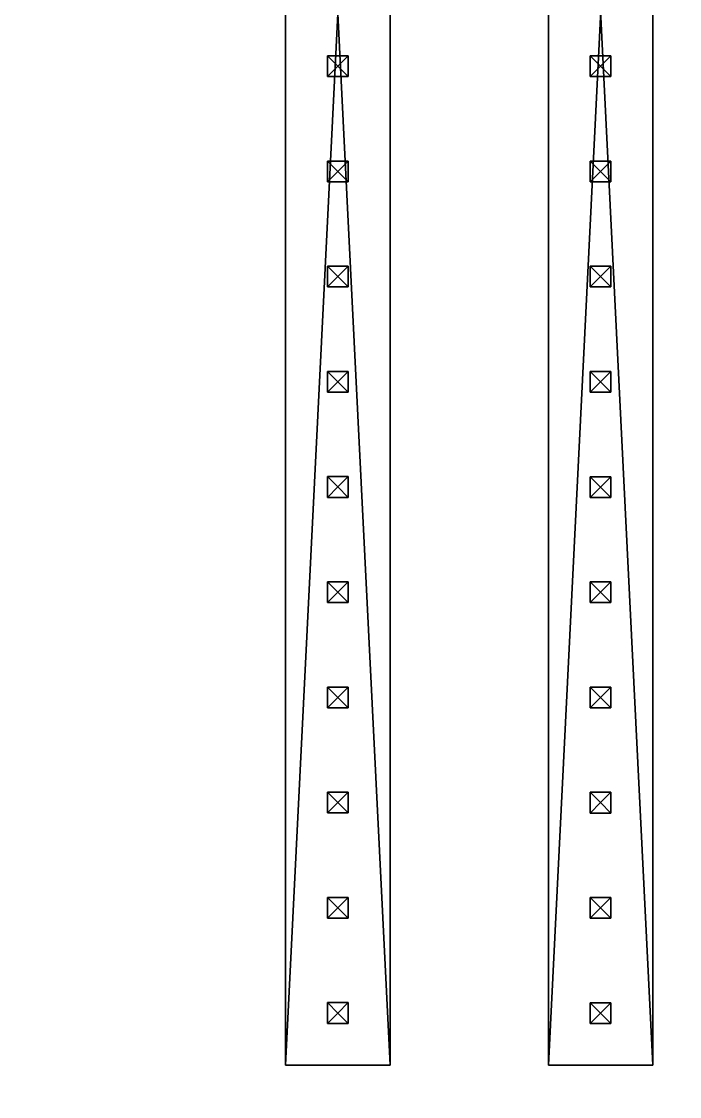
# Model space of a CAD drawing. Header units: millimetres. Extents: x 71 to 249, y 13 to 134.
# Drawn here: x 162.36 to 178.26, y 45.99 to 71.94 of the extents above; entities that cross this region are included whole.
import ezdxf

# ---------------------------------------------------------------- set-up
doc = ezdxf.new("R2010")
doc.units = ezdxf.units.MM
doc.layers.add('UB3D', color=1, linetype='Continuous')

msp = doc.modelspace()

# ---------------------------------------------------------------- linework, layer by layer
at = {"layer": 'UB3D', "color": 94}
for points in [[(219.529, 116.585, 72.51), (219.529, 28.585, 72.51), (103.529, 28.585, 72.51)], [(219.529, 116.585, 72.51), (103.529, 28.585, 72.51), (103.529, 116.585, 72.51)], [(219.529, 116.585, 72.5), (103.529, 116.585, 72.5), (103.529, 28.585, 72.5)], [(219.529, 116.585, 72.5), (103.529, 28.585, 72.5), (219.529, 28.585, 72.5)], [(215.719, 116.586, 89.521), (215.719, 28.586, 89.521), (109.038, 28.586, 89.521)], [(215.719, 116.586, 89.521), (109.038, 28.586, 89.521), (109.038, 116.586, 89.521)], [(215.719, 116.586, 89.511), (109.038, 116.586, 89.511), (109.038, 28.586, 89.511)], [(215.719, 116.586, 89.511), (109.038, 28.586, 89.511), (215.719, 28.586, 89.511)]]:
    msp.add_3dface(points, dxfattribs=at)
at = {"layer": 'UB3D', "color": 27}
for points in [[(168.737, 97.529, 89.521), (168.737, 46.748, 89.521), (168.737, 46.748, 91.521), (168.737, 97.529, 91.521)], [(168.737, 46.748, 89.521), (171.264, 46.748, 89.521), (171.264, 97.529, 89.521)], [(168.737, 46.748, 89.521), (171.264, 97.529, 89.521), (168.737, 97.529, 89.521)], [(168.737, 46.748, 89.521), (168.737, 97.529, 89.521), (168.737, 46.748, 89.521)], [(168.737, 97.529, 91.521), (171.264, 97.529, 91.521), (171.264, 46.748, 91.521)], [(168.737, 97.529, 91.521), (171.264, 46.748, 91.521), (168.737, 46.748, 91.521)], [(168.737, 97.529, 91.521), (168.737, 46.748, 91.521), (168.737, 97.529, 91.521)], [(171.264, 46.748, 89.521), (171.264, 97.529, 89.521), (171.264, 97.529, 91.521), (171.264, 46.748, 91.521)], [(175.087, 97.527, 72.51), (175.087, 46.746, 72.51), (175.087, 46.746, 74.51), (175.087, 97.527, 74.51)], [(175.087, 46.746, 72.51), (177.614, 46.746, 72.51), (177.614, 97.527, 72.51)], [(175.087, 46.746, 72.51), (177.614, 97.527, 72.51), (175.087, 97.527, 72.51)], [(175.087, 46.746, 72.51), (175.087, 97.527, 72.51), (175.087, 46.746, 72.51)], [(175.087, 97.527, 74.51), (177.614, 97.527, 74.51), (177.614, 46.746, 74.51)], [(175.087, 97.527, 74.51), (177.614, 46.746, 74.51), (175.087, 46.746, 74.51)], [(175.087, 97.527, 74.51), (175.087, 46.746, 74.51), (175.087, 97.527, 74.51)], [(177.614, 46.746, 72.51), (177.614, 97.527, 72.51), (177.614, 97.527, 74.51), (177.614, 46.746, 74.51)], [(168.737, 46.748, 89.521), (171.264, 46.748, 89.521), (171.264, 46.748, 91.521), (168.737, 46.748, 91.521)], [(175.087, 46.746, 72.51), (177.614, 46.746, 72.51), (177.614, 46.746, 74.51), (175.087, 46.746, 74.51)]]:
    msp.add_3dface(points, dxfattribs=at)
at = {"layer": 'UB3D', "color": 254}
for points in [[(169.999, 70.866, 88.011), (169.749, 70.616, 88.291), (169.749, 71.116, 88.291)], [(169.749, 70.616, 88.291), (169.749, 71.116, 88.291), (169.749, 70.616, 95.291)], [(169.749, 71.116, 88.291), (169.749, 70.616, 95.291), (169.749, 71.116, 95.291)], [(169.749, 70.616, 95.291), (169.749, 71.116, 95.291), (169.999, 70.866, 95.571)], [(169.999, 70.866, 88.011), (169.749, 71.116, 88.291), (170.249, 71.116, 88.291)], [(169.749, 71.116, 88.291), (170.249, 71.116, 88.291), (169.749, 71.116, 95.291)], [(170.249, 71.116, 88.291), (169.749, 71.116, 95.291), (170.249, 71.116, 95.291)], [(169.749, 71.116, 95.291), (170.249, 71.116, 95.291), (169.999, 70.866, 95.571)], [(169.999, 70.866, 88.011), (170.249, 71.116, 88.291), (170.249, 70.616, 88.291)], [(170.249, 71.116, 95.291), (170.249, 70.616, 95.291), (169.999, 70.866, 95.571)], [(170.249, 71.116, 88.291), (170.249, 70.616, 88.291), (170.249, 71.116, 95.291)], [(170.249, 70.616, 88.291), (170.249, 71.116, 95.291), (170.249, 70.616, 95.291)], [(176.349, 70.865, 71), (176.099, 70.615, 71.28), (176.099, 71.115, 71.28)], [(176.099, 70.615, 71.28), (176.099, 71.115, 71.28), (176.099, 70.615, 78.28)], [(176.099, 71.115, 71.28), (176.099, 70.615, 78.28), (176.099, 71.115, 78.28)], [(176.099, 70.615, 78.28), (176.099, 71.115, 78.28), (176.349, 70.865, 78.56)], [(176.349, 70.865, 71), (176.099, 71.115, 71.28), (176.599, 71.115, 71.28)], [(176.099, 71.115, 71.28), (176.599, 71.115, 71.28), (176.099, 71.115, 78.28)], [(176.599, 71.115, 71.28), (176.099, 71.115, 78.28), (176.599, 71.115, 78.28)], [(176.099, 71.115, 78.28), (176.599, 71.115, 78.28), (176.349, 70.865, 78.56)], [(176.349, 70.865, 71), (176.599, 71.115, 71.28), (176.599, 70.615, 71.28)], [(176.599, 71.115, 78.28), (176.599, 70.615, 78.28), (176.349, 70.865, 78.56)], [(176.599, 71.115, 71.28), (176.599, 70.615, 71.28), (176.599, 71.115, 78.28)], [(176.599, 70.615, 71.28), (176.599, 71.115, 78.28), (176.599, 70.615, 78.28)], [(169.999, 70.866, 88.011), (170.249, 70.616, 88.291), (169.749, 70.616, 88.291)], [(170.249, 70.616, 95.291), (169.749, 70.616, 95.291), (169.999, 70.866, 95.571)], [(176.349, 70.865, 71), (176.599, 70.615, 71.28), (176.099, 70.615, 71.28)], [(176.599, 70.615, 78.28), (176.099, 70.615, 78.28), (176.349, 70.865, 78.56)], [(170.249, 70.616, 88.291), (169.749, 70.616, 88.291), (170.249, 70.616, 95.291)], [(169.749, 70.616, 88.291), (170.249, 70.616, 95.291), (169.749, 70.616, 95.291)], [(176.599, 70.615, 71.28), (176.099, 70.615, 71.28), (176.599, 70.615, 78.28)], [(176.099, 70.615, 71.28), (176.599, 70.615, 78.28), (176.099, 70.615, 78.28)], [(169.999, 68.326, 88.011), (169.749, 68.076, 88.291), (169.749, 68.576, 88.291)], [(169.749, 68.076, 88.291), (169.749, 68.576, 88.291), (169.749, 68.076, 95.291)], [(169.749, 68.576, 88.291), (169.749, 68.076, 95.291), (169.749, 68.576, 95.291)], [(169.749, 68.076, 95.291), (169.749, 68.576, 95.291), (169.999, 68.326, 95.571)], [(169.999, 68.326, 88.011), (169.749, 68.576, 88.291), (170.249, 68.576, 88.291)], [(169.749, 68.576, 88.291), (170.249, 68.576, 88.291), (169.749, 68.576, 95.291)], [(170.249, 68.576, 88.291), (169.749, 68.576, 95.291), (170.249, 68.576, 95.291)], [(169.749, 68.576, 95.291), (170.249, 68.576, 95.291), (169.999, 68.326, 95.571)], [(169.999, 68.326, 88.011), (170.249, 68.576, 88.291), (170.249, 68.076, 88.291)], [(170.249, 68.576, 95.291), (170.249, 68.076, 95.291), (169.999, 68.326, 95.571)], [(170.249, 68.576, 88.291), (170.249, 68.076, 88.291), (170.249, 68.576, 95.291)], [(170.249, 68.076, 88.291), (170.249, 68.576, 95.291), (170.249, 68.076, 95.291)], [(176.349, 68.325, 71), (176.099, 68.075, 71.28), (176.099, 68.575, 71.28)], [(176.099, 68.075, 71.28), (176.099, 68.575, 71.28), (176.099, 68.075, 78.28)], [(176.099, 68.575, 71.28), (176.099, 68.075, 78.28), (176.099, 68.575, 78.28)], [(176.099, 68.075, 78.28), (176.099, 68.575, 78.28), (176.349, 68.325, 78.56)], [(176.349, 68.325, 71), (176.099, 68.575, 71.28), (176.599, 68.575, 71.28)], [(176.099, 68.575, 71.28), (176.599, 68.575, 71.28), (176.099, 68.575, 78.28)], [(176.599, 68.575, 71.28), (176.099, 68.575, 78.28), (176.599, 68.575, 78.28)], [(176.099, 68.575, 78.28), (176.599, 68.575, 78.28), (176.349, 68.325, 78.56)], [(176.349, 68.325, 71), (176.599, 68.575, 71.28), (176.599, 68.075, 71.28)], [(176.599, 68.575, 78.28), (176.599, 68.075, 78.28), (176.349, 68.325, 78.56)], [(176.599, 68.575, 71.28), (176.599, 68.075, 71.28), (176.599, 68.575, 78.28)], [(176.599, 68.075, 71.28), (176.599, 68.575, 78.28), (176.599, 68.075, 78.28)], [(169.999, 68.326, 88.011), (170.249, 68.076, 88.291), (169.749, 68.076, 88.291)], [(170.249, 68.076, 95.291), (169.749, 68.076, 95.291), (169.999, 68.326, 95.571)], [(176.349, 68.325, 71), (176.599, 68.075, 71.28), (176.099, 68.075, 71.28)], [(176.599, 68.075, 78.28), (176.099, 68.075, 78.28), (176.349, 68.325, 78.56)], [(170.249, 68.076, 88.291), (169.749, 68.076, 88.291), (170.249, 68.076, 95.291)], [(169.749, 68.076, 88.291), (170.249, 68.076, 95.291), (169.749, 68.076, 95.291)], [(176.599, 68.075, 71.28), (176.099, 68.075, 71.28), (176.599, 68.075, 78.28)], [(176.099, 68.075, 71.28), (176.599, 68.075, 78.28), (176.099, 68.075, 78.28)], [(169.999, 65.786, 88.011), (169.749, 65.536, 88.291), (169.749, 66.036, 88.291)], [(169.749, 65.536, 88.291), (169.749, 66.036, 88.291), (169.749, 65.536, 95.291)], [(169.749, 66.036, 88.291), (169.749, 65.536, 95.291), (169.749, 66.036, 95.291)], [(169.749, 65.536, 95.291), (169.749, 66.036, 95.291), (169.999, 65.786, 95.571)], [(169.999, 65.786, 88.011), (169.749, 66.036, 88.291), (170.249, 66.036, 88.291)], [(169.749, 66.036, 88.291), (170.249, 66.036, 88.291), (169.749, 66.036, 95.291)], [(170.249, 66.036, 88.291), (169.749, 66.036, 95.291), (170.249, 66.036, 95.291)], [(169.749, 66.036, 95.291), (170.249, 66.036, 95.291), (169.999, 65.786, 95.571)], [(169.999, 65.786, 88.011), (170.249, 66.036, 88.291), (170.249, 65.536, 88.291)], [(170.249, 66.036, 95.291), (170.249, 65.536, 95.291), (169.999, 65.786, 95.571)], [(170.249, 66.036, 88.291), (170.249, 65.536, 88.291), (170.249, 66.036, 95.291)], [(170.249, 65.536, 88.291), (170.249, 66.036, 95.291), (170.249, 65.536, 95.291)], [(176.349, 65.785, 71), (176.099, 65.535, 71.28), (176.099, 66.035, 71.28)], [(176.099, 65.535, 71.28), (176.099, 66.035, 71.28), (176.099, 65.535, 78.28)], [(176.099, 66.035, 71.28), (176.099, 65.535, 78.28), (176.099, 66.035, 78.28)], [(176.099, 65.535, 78.28), (176.099, 66.035, 78.28), (176.349, 65.785, 78.56)], [(176.349, 65.785, 71), (176.099, 66.035, 71.28), (176.599, 66.035, 71.28)], [(176.099, 66.035, 71.28), (176.599, 66.035, 71.28), (176.099, 66.035, 78.28)], [(176.599, 66.035, 71.28), (176.099, 66.035, 78.28), (176.599, 66.035, 78.28)], [(176.099, 66.035, 78.28), (176.599, 66.035, 78.28), (176.349, 65.785, 78.56)], [(176.349, 65.785, 71), (176.599, 66.035, 71.28), (176.599, 65.535, 71.28)], [(176.599, 66.035, 78.28), (176.599, 65.535, 78.28), (176.349, 65.785, 78.56)], [(176.599, 66.035, 71.28), (176.599, 65.535, 71.28), (176.599, 66.035, 78.28)], [(176.599, 65.535, 71.28), (176.599, 66.035, 78.28), (176.599, 65.535, 78.28)], [(169.999, 65.786, 88.011), (170.249, 65.536, 88.291), (169.749, 65.536, 88.291)], [(170.249, 65.536, 95.291), (169.749, 65.536, 95.291), (169.999, 65.786, 95.571)], [(176.349, 65.785, 71), (176.599, 65.535, 71.28), (176.099, 65.535, 71.28)], [(176.599, 65.535, 78.28), (176.099, 65.535, 78.28), (176.349, 65.785, 78.56)], [(170.249, 65.536, 88.291), (169.749, 65.536, 88.291), (170.249, 65.536, 95.291)], [(169.749, 65.536, 88.291), (170.249, 65.536, 95.291), (169.749, 65.536, 95.291)], [(176.599, 65.535, 71.28), (176.099, 65.535, 71.28), (176.599, 65.535, 78.28)], [(176.099, 65.535, 71.28), (176.599, 65.535, 78.28), (176.099, 65.535, 78.28)], [(169.999, 63.246, 88.011), (169.749, 62.996, 88.291), (169.749, 63.496, 88.291)], [(169.749, 62.996, 88.291), (169.749, 63.496, 88.291), (169.749, 62.996, 95.291)], [(169.749, 63.496, 88.291), (169.749, 62.996, 95.291), (169.749, 63.496, 95.291)], [(169.749, 62.996, 95.291), (169.749, 63.496, 95.291), (169.999, 63.246, 95.571)], [(169.999, 63.246, 88.011), (169.749, 63.496, 88.291), (170.249, 63.496, 88.291)], [(169.749, 63.496, 88.291), (170.249, 63.496, 88.291), (169.749, 63.496, 95.291)], [(170.249, 63.496, 88.291), (169.749, 63.496, 95.291), (170.249, 63.496, 95.291)], [(169.749, 63.496, 95.291), (170.249, 63.496, 95.291), (169.999, 63.246, 95.571)], [(169.999, 63.246, 88.011), (170.249, 63.496, 88.291), (170.249, 62.996, 88.291)], [(170.249, 63.496, 95.291), (170.249, 62.996, 95.291), (169.999, 63.246, 95.571)], [(170.249, 63.496, 88.291), (170.249, 62.996, 88.291), (170.249, 63.496, 95.291)], [(170.249, 62.996, 88.291), (170.249, 63.496, 95.291), (170.249, 62.996, 95.291)], [(176.349, 63.245, 71), (176.099, 62.995, 71.28), (176.099, 63.495, 71.28)], [(176.099, 62.995, 71.28), (176.099, 63.495, 71.28), (176.099, 62.995, 78.28)], [(176.099, 63.495, 71.28), (176.099, 62.995, 78.28), (176.099, 63.495, 78.28)], [(176.099, 62.995, 78.28), (176.099, 63.495, 78.28), (176.349, 63.245, 78.56)], [(176.349, 63.245, 71), (176.099, 63.495, 71.28), (176.599, 63.495, 71.28)], [(176.099, 63.495, 71.28), (176.599, 63.495, 71.28), (176.099, 63.495, 78.28)], [(176.599, 63.495, 71.28), (176.099, 63.495, 78.28), (176.599, 63.495, 78.28)], [(176.099, 63.495, 78.28), (176.599, 63.495, 78.28), (176.349, 63.245, 78.56)], [(176.349, 63.245, 71), (176.599, 63.495, 71.28), (176.599, 62.995, 71.28)], [(176.599, 63.495, 78.28), (176.599, 62.995, 78.28), (176.349, 63.245, 78.56)], [(176.599, 63.495, 71.28), (176.599, 62.995, 71.28), (176.599, 63.495, 78.28)], [(176.599, 62.995, 71.28), (176.599, 63.495, 78.28), (176.599, 62.995, 78.28)], [(169.999, 63.246, 88.011), (170.249, 62.996, 88.291), (169.749, 62.996, 88.291)], [(170.249, 62.996, 95.291), (169.749, 62.996, 95.291), (169.999, 63.246, 95.571)], [(176.349, 63.245, 71), (176.599, 62.995, 71.28), (176.099, 62.995, 71.28)], [(176.599, 62.995, 78.28), (176.099, 62.995, 78.28), (176.349, 63.245, 78.56)], [(170.249, 62.996, 88.291), (169.749, 62.996, 88.291), (170.249, 62.996, 95.291)], [(169.749, 62.996, 88.291), (170.249, 62.996, 95.291), (169.749, 62.996, 95.291)], [(176.599, 62.995, 71.28), (176.099, 62.995, 71.28), (176.599, 62.995, 78.28)], [(176.099, 62.995, 71.28), (176.599, 62.995, 78.28), (176.099, 62.995, 78.28)], [(169.999, 60.706, 88.011), (169.749, 60.456, 88.291), (169.749, 60.956, 88.291)], [(169.749, 60.456, 88.291), (169.749, 60.956, 88.291), (169.749, 60.456, 95.291)], [(169.749, 60.956, 88.291), (169.749, 60.456, 95.291), (169.749, 60.956, 95.291)], [(169.749, 60.456, 95.291), (169.749, 60.956, 95.291), (169.999, 60.706, 95.571)], [(169.999, 60.706, 88.011), (169.749, 60.956, 88.291), (170.249, 60.956, 88.291)], [(169.749, 60.956, 88.291), (170.249, 60.956, 88.291), (169.749, 60.956, 95.291)], [(170.249, 60.956, 88.291), (169.749, 60.956, 95.291), (170.249, 60.956, 95.291)], [(169.749, 60.956, 95.291), (170.249, 60.956, 95.291), (169.999, 60.706, 95.571)], [(169.999, 60.706, 88.011), (170.249, 60.956, 88.291), (170.249, 60.456, 88.291)], [(170.249, 60.956, 95.291), (170.249, 60.456, 95.291), (169.999, 60.706, 95.571)], [(170.249, 60.956, 88.291), (170.249, 60.456, 88.291), (170.249, 60.956, 95.291)], [(170.249, 60.456, 88.291), (170.249, 60.956, 95.291), (170.249, 60.456, 95.291)], [(176.349, 60.705, 71), (176.099, 60.455, 71.28), (176.099, 60.955, 71.28)], [(176.099, 60.455, 71.28), (176.099, 60.955, 71.28), (176.099, 60.455, 78.28)], [(176.099, 60.955, 71.28), (176.099, 60.455, 78.28), (176.099, 60.955, 78.28)], [(176.099, 60.455, 78.28), (176.099, 60.955, 78.28), (176.349, 60.705, 78.56)], [(176.349, 60.705, 71), (176.099, 60.955, 71.28), (176.599, 60.955, 71.28)], [(176.099, 60.955, 71.28), (176.599, 60.955, 71.28), (176.099, 60.955, 78.28)], [(176.599, 60.955, 71.28), (176.099, 60.955, 78.28), (176.599, 60.955, 78.28)], [(176.099, 60.955, 78.28), (176.599, 60.955, 78.28), (176.349, 60.705, 78.56)], [(176.349, 60.705, 71), (176.599, 60.955, 71.28), (176.599, 60.455, 71.28)], [(176.599, 60.955, 78.28), (176.599, 60.455, 78.28), (176.349, 60.705, 78.56)], [(176.599, 60.955, 71.28), (176.599, 60.455, 71.28), (176.599, 60.955, 78.28)], [(176.599, 60.455, 71.28), (176.599, 60.955, 78.28), (176.599, 60.455, 78.28)], [(169.999, 60.706, 88.011), (170.249, 60.456, 88.291), (169.749, 60.456, 88.291)], [(170.249, 60.456, 95.291), (169.749, 60.456, 95.291), (169.999, 60.706, 95.571)], [(176.349, 60.705, 71), (176.599, 60.455, 71.28), (176.099, 60.455, 71.28)], [(176.599, 60.455, 78.28), (176.099, 60.455, 78.28), (176.349, 60.705, 78.56)], [(170.249, 60.456, 88.291), (169.749, 60.456, 88.291), (170.249, 60.456, 95.291)], [(169.749, 60.456, 88.291), (170.249, 60.456, 95.291), (169.749, 60.456, 95.291)], [(176.599, 60.455, 71.28), (176.099, 60.455, 71.28), (176.599, 60.455, 78.28)], [(176.099, 60.455, 71.28), (176.599, 60.455, 78.28), (176.099, 60.455, 78.28)], [(169.999, 58.166, 88.011), (169.749, 57.916, 88.291), (169.749, 58.416, 88.291)], [(169.749, 57.916, 88.291), (169.749, 58.416, 88.291), (169.749, 57.916, 95.291)], [(169.749, 58.416, 88.291), (169.749, 57.916, 95.291), (169.749, 58.416, 95.291)], [(169.749, 57.916, 95.291), (169.749, 58.416, 95.291), (169.999, 58.166, 95.571)], [(169.999, 58.166, 88.011), (169.749, 58.416, 88.291), (170.249, 58.416, 88.291)], [(169.749, 58.416, 88.291), (170.249, 58.416, 88.291), (169.749, 58.416, 95.291)], [(170.249, 58.416, 88.291), (169.749, 58.416, 95.291), (170.249, 58.416, 95.291)], [(169.749, 58.416, 95.291), (170.249, 58.416, 95.291), (169.999, 58.166, 95.571)], [(169.999, 58.166, 88.011), (170.249, 58.416, 88.291), (170.249, 57.916, 88.291)], [(170.249, 58.416, 95.291), (170.249, 57.916, 95.291), (169.999, 58.166, 95.571)], [(170.249, 58.416, 88.291), (170.249, 57.916, 88.291), (170.249, 58.416, 95.291)], [(170.249, 57.916, 88.291), (170.249, 58.416, 95.291), (170.249, 57.916, 95.291)], [(176.349, 58.165, 71), (176.099, 57.915, 71.28), (176.099, 58.415, 71.28)], [(176.099, 57.915, 71.28), (176.099, 58.415, 71.28), (176.099, 57.915, 78.28)], [(176.099, 58.415, 71.28), (176.099, 57.915, 78.28), (176.099, 58.415, 78.28)], [(176.099, 57.915, 78.28), (176.099, 58.415, 78.28), (176.349, 58.165, 78.56)], [(176.349, 58.165, 71), (176.099, 58.415, 71.28), (176.599, 58.415, 71.28)], [(176.099, 58.415, 71.28), (176.599, 58.415, 71.28), (176.099, 58.415, 78.28)], [(176.599, 58.415, 71.28), (176.099, 58.415, 78.28), (176.599, 58.415, 78.28)], [(176.099, 58.415, 78.28), (176.599, 58.415, 78.28), (176.349, 58.165, 78.56)], [(176.349, 58.165, 71), (176.599, 58.415, 71.28), (176.599, 57.915, 71.28)], [(176.599, 58.415, 78.28), (176.599, 57.915, 78.28), (176.349, 58.165, 78.56)], [(176.599, 58.415, 71.28), (176.599, 57.915, 71.28), (176.599, 58.415, 78.28)], [(176.599, 57.915, 71.28), (176.599, 58.415, 78.28), (176.599, 57.915, 78.28)], [(169.999, 58.166, 88.011), (170.249, 57.916, 88.291), (169.749, 57.916, 88.291)], [(170.249, 57.916, 95.291), (169.749, 57.916, 95.291), (169.999, 58.166, 95.571)], [(176.349, 58.165, 71), (176.599, 57.915, 71.28), (176.099, 57.915, 71.28)], [(176.599, 57.915, 78.28), (176.099, 57.915, 78.28), (176.349, 58.165, 78.56)], [(170.249, 57.916, 88.291), (169.749, 57.916, 88.291), (170.249, 57.916, 95.291)], [(169.749, 57.916, 88.291), (170.249, 57.916, 95.291), (169.749, 57.916, 95.291)], [(176.599, 57.915, 71.28), (176.099, 57.915, 71.28), (176.599, 57.915, 78.28)], [(176.099, 57.915, 71.28), (176.599, 57.915, 78.28), (176.099, 57.915, 78.28)], [(169.999, 55.626, 88.011), (169.749, 55.376, 88.291), (169.749, 55.876, 88.291)], [(169.749, 55.376, 88.291), (169.749, 55.876, 88.291), (169.749, 55.376, 95.291)], [(169.749, 55.876, 88.291), (169.749, 55.376, 95.291), (169.749, 55.876, 95.291)], [(169.749, 55.376, 95.291), (169.749, 55.876, 95.291), (169.999, 55.626, 95.571)], [(169.999, 55.626, 88.011), (169.749, 55.876, 88.291), (170.249, 55.876, 88.291)], [(169.749, 55.876, 88.291), (170.249, 55.876, 88.291), (169.749, 55.876, 95.291)], [(170.249, 55.876, 88.291), (169.749, 55.876, 95.291), (170.249, 55.876, 95.291)], [(169.749, 55.876, 95.291), (170.249, 55.876, 95.291), (169.999, 55.626, 95.571)], [(169.999, 55.626, 88.011), (170.249, 55.876, 88.291), (170.249, 55.376, 88.291)], [(170.249, 55.876, 95.291), (170.249, 55.376, 95.291), (169.999, 55.626, 95.571)], [(170.249, 55.876, 88.291), (170.249, 55.376, 88.291), (170.249, 55.876, 95.291)], [(170.249, 55.376, 88.291), (170.249, 55.876, 95.291), (170.249, 55.376, 95.291)], [(176.349, 55.625, 71), (176.099, 55.375, 71.28), (176.099, 55.875, 71.28)], [(176.099, 55.375, 71.28), (176.099, 55.875, 71.28), (176.099, 55.375, 78.28)], [(176.099, 55.875, 71.28), (176.099, 55.375, 78.28), (176.099, 55.875, 78.28)], [(176.099, 55.375, 78.28), (176.099, 55.875, 78.28), (176.349, 55.625, 78.56)], [(176.349, 55.625, 71), (176.099, 55.875, 71.28), (176.599, 55.875, 71.28)], [(176.099, 55.875, 71.28), (176.599, 55.875, 71.28), (176.099, 55.875, 78.28)], [(176.599, 55.875, 71.28), (176.099, 55.875, 78.28), (176.599, 55.875, 78.28)], [(176.099, 55.875, 78.28), (176.599, 55.875, 78.28), (176.349, 55.625, 78.56)], [(176.349, 55.625, 71), (176.599, 55.875, 71.28), (176.599, 55.375, 71.28)], [(176.599, 55.875, 78.28), (176.599, 55.375, 78.28), (176.349, 55.625, 78.56)], [(176.599, 55.875, 71.28), (176.599, 55.375, 71.28), (176.599, 55.875, 78.28)], [(176.599, 55.375, 71.28), (176.599, 55.875, 78.28), (176.599, 55.375, 78.28)], [(169.999, 55.626, 88.011), (170.249, 55.376, 88.291), (169.749, 55.376, 88.291)], [(170.249, 55.376, 95.291), (169.749, 55.376, 95.291), (169.999, 55.626, 95.571)], [(176.349, 55.625, 71), (176.599, 55.375, 71.28), (176.099, 55.375, 71.28)], [(176.599, 55.375, 78.28), (176.099, 55.375, 78.28), (176.349, 55.625, 78.56)], [(170.249, 55.376, 88.291), (169.749, 55.376, 88.291), (170.249, 55.376, 95.291)], [(169.749, 55.376, 88.291), (170.249, 55.376, 95.291), (169.749, 55.376, 95.291)], [(176.599, 55.375, 71.28), (176.099, 55.375, 71.28), (176.599, 55.375, 78.28)], [(176.099, 55.375, 71.28), (176.599, 55.375, 78.28), (176.099, 55.375, 78.28)], [(169.999, 53.086, 88.011), (169.749, 52.836, 88.291), (169.749, 53.336, 88.291)], [(169.749, 52.836, 88.291), (169.749, 53.336, 88.291), (169.749, 52.836, 95.291)], [(169.749, 53.336, 88.291), (169.749, 52.836, 95.291), (169.749, 53.336, 95.291)], [(169.749, 52.836, 95.291), (169.749, 53.336, 95.291), (169.999, 53.086, 95.571)], [(169.999, 53.086, 88.011), (169.749, 53.336, 88.291), (170.249, 53.336, 88.291)], [(169.749, 53.336, 88.291), (170.249, 53.336, 88.291), (169.749, 53.336, 95.291)], [(170.249, 53.336, 88.291), (169.749, 53.336, 95.291), (170.249, 53.336, 95.291)], [(169.749, 53.336, 95.291), (170.249, 53.336, 95.291), (169.999, 53.086, 95.571)], [(169.999, 53.086, 88.011), (170.249, 53.336, 88.291), (170.249, 52.836, 88.291)], [(170.249, 53.336, 95.291), (170.249, 52.836, 95.291), (169.999, 53.086, 95.571)], [(170.249, 53.336, 88.291), (170.249, 52.836, 88.291), (170.249, 53.336, 95.291)], [(170.249, 52.836, 88.291), (170.249, 53.336, 95.291), (170.249, 52.836, 95.291)], [(176.349, 53.085, 71), (176.099, 52.835, 71.28), (176.099, 53.335, 71.28)], [(176.099, 52.835, 71.28), (176.099, 53.335, 71.28), (176.099, 52.835, 78.28)], [(176.099, 53.335, 71.28), (176.099, 52.835, 78.28), (176.099, 53.335, 78.28)], [(176.099, 52.835, 78.28), (176.099, 53.335, 78.28), (176.349, 53.085, 78.56)], [(176.349, 53.085, 71), (176.099, 53.335, 71.28), (176.599, 53.335, 71.28)], [(176.099, 53.335, 71.28), (176.599, 53.335, 71.28), (176.099, 53.335, 78.28)], [(176.599, 53.335, 71.28), (176.099, 53.335, 78.28), (176.599, 53.335, 78.28)], [(176.099, 53.335, 78.28), (176.599, 53.335, 78.28), (176.349, 53.085, 78.56)], [(176.349, 53.085, 71), (176.599, 53.335, 71.28), (176.599, 52.835, 71.28)], [(176.599, 53.335, 78.28), (176.599, 52.835, 78.28), (176.349, 53.085, 78.56)], [(176.599, 53.335, 71.28), (176.599, 52.835, 71.28), (176.599, 53.335, 78.28)], [(176.599, 52.835, 71.28), (176.599, 53.335, 78.28), (176.599, 52.835, 78.28)], [(169.999, 53.086, 88.011), (170.249, 52.836, 88.291), (169.749, 52.836, 88.291)], [(170.249, 52.836, 95.291), (169.749, 52.836, 95.291), (169.999, 53.086, 95.571)], [(176.349, 53.085, 71), (176.599, 52.835, 71.28), (176.099, 52.835, 71.28)], [(176.599, 52.835, 78.28), (176.099, 52.835, 78.28), (176.349, 53.085, 78.56)], [(170.249, 52.836, 88.291), (169.749, 52.836, 88.291), (170.249, 52.836, 95.291)], [(169.749, 52.836, 88.291), (170.249, 52.836, 95.291), (169.749, 52.836, 95.291)], [(176.599, 52.835, 71.28), (176.099, 52.835, 71.28), (176.599, 52.835, 78.28)], [(176.099, 52.835, 71.28), (176.599, 52.835, 78.28), (176.099, 52.835, 78.28)], [(169.999, 50.546, 88.011), (169.749, 50.296, 88.291), (169.749, 50.796, 88.291)], [(169.749, 50.296, 88.291), (169.749, 50.796, 88.291), (169.749, 50.296, 95.291)], [(169.749, 50.796, 88.291), (169.749, 50.296, 95.291), (169.749, 50.796, 95.291)], [(169.749, 50.296, 95.291), (169.749, 50.796, 95.291), (169.999, 50.546, 95.571)], [(169.999, 50.546, 88.011), (169.749, 50.796, 88.291), (170.249, 50.796, 88.291)], [(169.749, 50.796, 88.291), (170.249, 50.796, 88.291), (169.749, 50.796, 95.291)], [(170.249, 50.796, 88.291), (169.749, 50.796, 95.291), (170.249, 50.796, 95.291)], [(169.749, 50.796, 95.291), (170.249, 50.796, 95.291), (169.999, 50.546, 95.571)], [(169.999, 50.546, 88.011), (170.249, 50.796, 88.291), (170.249, 50.296, 88.291)], [(170.249, 50.796, 95.291), (170.249, 50.296, 95.291), (169.999, 50.546, 95.571)], [(170.249, 50.796, 88.291), (170.249, 50.296, 88.291), (170.249, 50.796, 95.291)], [(170.249, 50.296, 88.291), (170.249, 50.796, 95.291), (170.249, 50.296, 95.291)], [(176.349, 50.545, 71), (176.099, 50.295, 71.28), (176.099, 50.795, 71.28)], [(176.099, 50.295, 71.28), (176.099, 50.795, 71.28), (176.099, 50.295, 78.28)], [(176.099, 50.795, 71.28), (176.099, 50.295, 78.28), (176.099, 50.795, 78.28)], [(176.099, 50.295, 78.28), (176.099, 50.795, 78.28), (176.349, 50.545, 78.56)], [(176.349, 50.545, 71), (176.099, 50.795, 71.28), (176.599, 50.795, 71.28)], [(176.099, 50.795, 71.28), (176.599, 50.795, 71.28), (176.099, 50.795, 78.28)], [(176.599, 50.795, 71.28), (176.099, 50.795, 78.28), (176.599, 50.795, 78.28)], [(176.099, 50.795, 78.28), (176.599, 50.795, 78.28), (176.349, 50.545, 78.56)], [(176.349, 50.545, 71), (176.599, 50.795, 71.28), (176.599, 50.295, 71.28)], [(176.599, 50.795, 78.28), (176.599, 50.295, 78.28), (176.349, 50.545, 78.56)], [(176.599, 50.795, 71.28), (176.599, 50.295, 71.28), (176.599, 50.795, 78.28)], [(176.599, 50.295, 71.28), (176.599, 50.795, 78.28), (176.599, 50.295, 78.28)], [(169.999, 50.546, 88.011), (170.249, 50.296, 88.291), (169.749, 50.296, 88.291)], [(170.249, 50.296, 95.291), (169.749, 50.296, 95.291), (169.999, 50.546, 95.571)], [(176.349, 50.545, 71), (176.599, 50.295, 71.28), (176.099, 50.295, 71.28)], [(176.599, 50.295, 78.28), (176.099, 50.295, 78.28), (176.349, 50.545, 78.56)], [(170.249, 50.296, 88.291), (169.749, 50.296, 88.291), (170.249, 50.296, 95.291)], [(169.749, 50.296, 88.291), (170.249, 50.296, 95.291), (169.749, 50.296, 95.291)], [(176.599, 50.295, 71.28), (176.099, 50.295, 71.28), (176.599, 50.295, 78.28)], [(176.099, 50.295, 71.28), (176.599, 50.295, 78.28), (176.099, 50.295, 78.28)], [(169.999, 48.006, 88.011), (169.749, 47.756, 88.291), (169.749, 48.256, 88.291)], [(169.749, 47.756, 88.291), (169.749, 48.256, 88.291), (169.749, 47.756, 95.291)], [(169.749, 48.256, 88.291), (169.749, 47.756, 95.291), (169.749, 48.256, 95.291)], [(169.749, 47.756, 95.291), (169.749, 48.256, 95.291), (169.999, 48.006, 95.571)], [(169.999, 48.006, 88.011), (169.749, 48.256, 88.291), (170.249, 48.256, 88.291)], [(169.749, 48.256, 88.291), (170.249, 48.256, 88.291), (169.749, 48.256, 95.291)], [(170.249, 48.256, 88.291), (169.749, 48.256, 95.291), (170.249, 48.256, 95.291)], [(169.749, 48.256, 95.291), (170.249, 48.256, 95.291), (169.999, 48.006, 95.571)], [(169.999, 48.006, 88.011), (170.249, 48.256, 88.291), (170.249, 47.756, 88.291)], [(170.249, 48.256, 95.291), (170.249, 47.756, 95.291), (169.999, 48.006, 95.571)], [(170.249, 48.256, 88.291), (170.249, 47.756, 88.291), (170.249, 48.256, 95.291)], [(170.249, 47.756, 88.291), (170.249, 48.256, 95.291), (170.249, 47.756, 95.291)], [(176.349, 48.005, 71), (176.099, 47.755, 71.28), (176.099, 48.255, 71.28)], [(176.099, 47.755, 71.28), (176.099, 48.255, 71.28), (176.099, 47.755, 78.28)], [(176.099, 48.255, 71.28), (176.099, 47.755, 78.28), (176.099, 48.255, 78.28)], [(176.099, 47.755, 78.28), (176.099, 48.255, 78.28), (176.349, 48.005, 78.56)], [(176.349, 48.005, 71), (176.099, 48.255, 71.28), (176.599, 48.255, 71.28)], [(176.099, 48.255, 71.28), (176.599, 48.255, 71.28), (176.099, 48.255, 78.28)], [(176.599, 48.255, 71.28), (176.099, 48.255, 78.28), (176.599, 48.255, 78.28)], [(176.099, 48.255, 78.28), (176.599, 48.255, 78.28), (176.349, 48.005, 78.56)], [(176.349, 48.005, 71), (176.599, 48.255, 71.28), (176.599, 47.755, 71.28)], [(176.599, 48.255, 78.28), (176.599, 47.755, 78.28), (176.349, 48.005, 78.56)], [(176.599, 48.255, 71.28), (176.599, 47.755, 71.28), (176.599, 48.255, 78.28)], [(176.599, 47.755, 71.28), (176.599, 48.255, 78.28), (176.599, 47.755, 78.28)], [(169.999, 48.006, 88.011), (170.249, 47.756, 88.291), (169.749, 47.756, 88.291)], [(170.249, 47.756, 95.291), (169.749, 47.756, 95.291), (169.999, 48.006, 95.571)], [(170.249, 47.756, 88.291), (169.749, 47.756, 88.291), (170.249, 47.756, 95.291)], [(169.749, 47.756, 88.291), (170.249, 47.756, 95.291), (169.749, 47.756, 95.291)], [(176.349, 48.005, 71), (176.599, 47.755, 71.28), (176.099, 47.755, 71.28)], [(176.599, 47.755, 78.28), (176.099, 47.755, 78.28), (176.349, 48.005, 78.56)], [(176.599, 47.755, 71.28), (176.099, 47.755, 71.28), (176.599, 47.755, 78.28)], [(176.099, 47.755, 71.28), (176.599, 47.755, 78.28), (176.099, 47.755, 78.28)]]:
    msp.add_3dface(points, dxfattribs=at)

doc.saveas('drawing.dxf')
